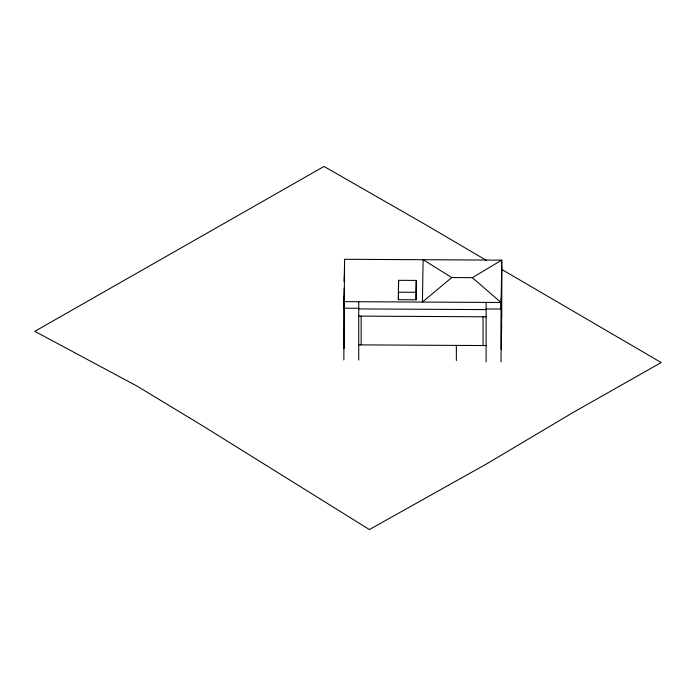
<?xml version="1.0" encoding="UTF-8"?>
<svg xmlns="http://www.w3.org/2000/svg" width="696" height="696" viewBox="0 0 696 696"><rect width="100%" height="100%" fill="white"/><g stroke="black" fill="none" stroke-linecap="round" stroke-linejoin="round"><path stroke-width="1.04" d="M343.841 359.971L344.529 259.286L501.712 260.139L501.712 318.472M344.163 288.074L343.841 308.189L358.736 308.267M344.268 281.715L344.529 265.837M344.007 305.431L344.163 295.904M398.382 292.216L398.573 280.323L416.26 280.418L416.069 299.785L398.382 299.689L398.382 292.216L416.069 292.311L416.26 280.418M398.382 299.689L398.469 294.286M501.712 266.69L501.016 309.041L486.121 308.963M501.503 333.332L501.659 323.805M451.756 277.539L422.428 302.064L423.116 259.712L451.756 277.539L472.375 277.652L501.712 260.139L501.016 361.903M343.841 301.638L501.016 302.49L472.375 277.652M358.736 308.911L486.121 309.607M358.736 316.106L486.121 316.793M358.736 344.868L486.121 345.564M486.652 260.539L424.708 224.164L324.023 166.448L34.8 331.331L137.077 386.115L202.875 425.952L369.376 529.552L486.426 464.006L573.391 412.31L661.2 362.546L501.294 269.169M501.538 277.278L501.538 331.218M501.19 298.454L501.19 349.435M486.121 302.412L486.121 361.816M483.05 316.784L483.05 345.547M456.358 345.399L456.358 360.572M416.069 292.311L416.069 299.785M398.573 280.323L398.573 287.805M361.146 316.115L361.146 344.885M358.736 301.725L358.736 360.041M344.529 259.286L344.529 282.019M344.355 276.425L344.355 281.323M344.007 297.601L344.007 348.496"/></g></svg>
